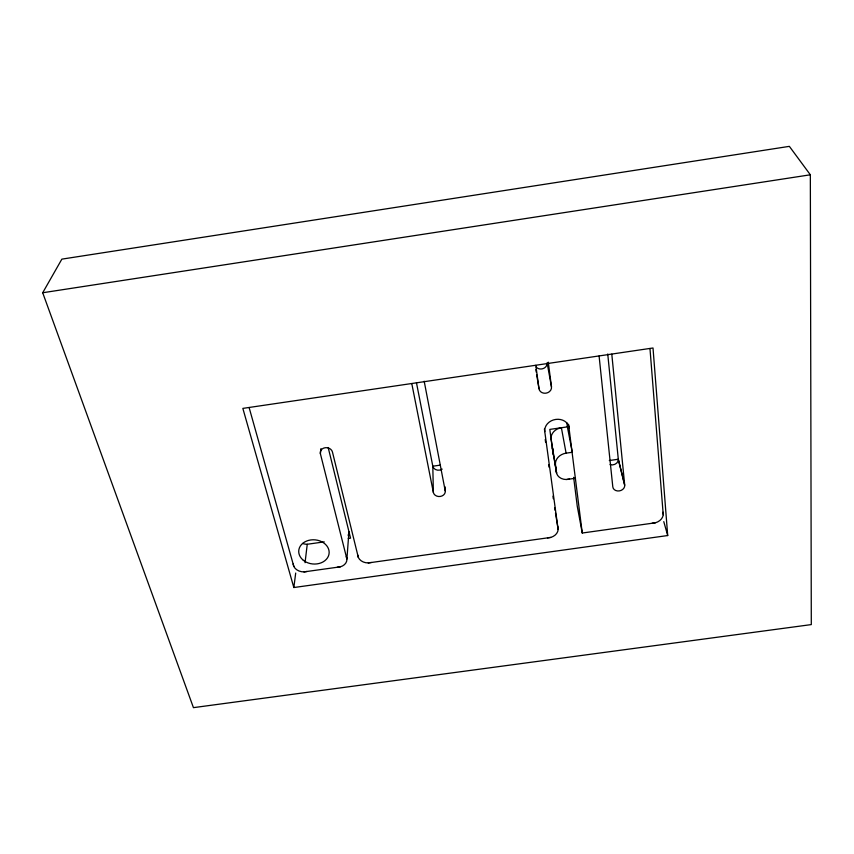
<?xml version="1.0" encoding="UTF-8"?>
<svg xmlns="http://www.w3.org/2000/svg" width="854" height="854" viewBox="0 0 854 854"><rect width="100%" height="100%" fill="white"/><g stroke="black" fill="none" stroke-linecap="round" stroke-linejoin="round"><path stroke-width="1.28" d="M652.104 523.267L655.296 522.819A10.387 8.273 -13.4 0 0 663.238 514.781L663.035 512.186M337.213 567.259L340.298 566.832A10.195 8.092 3.6 0 0 346.916 559.071L320.389 453.72L320.987 448.596M305.049 562.69L307.248 544.265L324.232 541.874M293.84 587.531L242.846 408.393L653.011 347.994L667.7 535.543L293.84 587.531L295.697 573.055M42.7 292.751L61.862 259.136L789.363 146.354L810.339 174.792L811.3 624.594L193.442 707.646L42.7 292.751L810.339 174.792M307.024 571.475L303.928 571.902A10.205 8.049 5.2 0 1 293.851 566.501L293.157 564.014M371.341 562.487L368.234 562.925A10.195 8.124 2.1 0 1 358.338 557.47L357.719 554.972M557.801 526.939L558.142 529.48A10.259 8.262 -7.8 0 1 550.649 537.433L547.489 537.881M569.522 479.083L566.266 479.51A10.707 8.85 -9.9 0 1 556.68 473.586L551.129 439.266A11.775 9.906 -10.4 0 1 561.388 427.737L566.095 453.154A12.159 10.088 -10.1 0 0 555.484 464.907L556.584 473.212L552.303 447.784A10.376 8.689 -10.2 0 0 552.858 449.023M566.095 453.154L572.287 452.268L567.376 426.872L549.816 429.402L553.211 454.851M440.461 465.11L432.807 466.209L433.362 492.438A5.999 4.953 -1.7 0 0 440.226 496.462A5.999 4.953 -1.7 0 0 445.201 490.751L445.062 486.823M609.308 460.53L618.307 459.249L624.701 485.211A6.021 4.9 -12.5 0 1 619.246 490.922A6.021 4.9 -12.5 0 1 612.809 486.897L599.092 356.011M566.725 479.478L575.489 478.24M348.261 538.479L350.556 538.159L328.171 447.528M303.949 571.902L340.298 566.832M368.255 562.925L550.627 537.444M573.653 477.322L577.251 506.219L582.257 533.024L655.274 522.819M346.286 556.573L346.905 559.05L348.944 531.636A9.885 7.964 3.9 0 1 348.058 535.277M663.782 521.634L667.7 535.543M249.122 407.561L293.84 566.48M358.328 557.448L332.441 451.969A6.17 5.156 6 0 0 325.15 447.731A6.17 5.156 6 0 0 320.389 453.72M411.788 383.595L433.362 492.438M568.561 424.342L582.257 533.024M416.453 382.688L432.807 466.209A5.807 4.868 -1.6 0 0 442.201 469.113M424.182 381.215L445.201 490.751M547.094 362.769L551.481 386.883A6.309 5.444 -10.5 0 1 545.952 393.182A6.309 5.444 -10.5 0 1 538.991 388.709L536.686 374.725M535.853 369.643L536.269 372.184M544.404 428.975L558.142 529.48M554.662 507.81L555.079 510.361M555.484 512.912L557.94 528.199M535.81 365.32L538.991 388.709M545.226 439.511L545.589 442.148M548.642 464.533L549.005 467.159M552.954 496.131L553.307 498.757M548.268 362.16L551.481 386.883M566.885 422.911L567.376 426.872M607.738 353.994L618.307 459.249M611.795 354.143L624.701 485.211L618.275 459.249A5.829 4.814 -12.9 0 1 610.066 464.629M649.969 348.507L663.238 514.759M307.226 544.265A9.896 7.921 5.5 0 1 302.7 543.464M544.831 431.612A12.362 10.44 -10.3 0 1 555.708 419.431A12.362 10.44 -10.3 0 1 569.298 428.078M547.062 364.167A6.106 5.337 -10.9 0 1 542.536 368.779A6.106 5.337 -10.9 0 1 536.173 367.071M302.594 559.648A15.244 12.116 4.9 0 0 328.406 556.146A15.244 12.116 4.9 0 0 310.813 539.941A15.244 12.116 4.9 0 0 302.594 559.648"/></g></svg>
